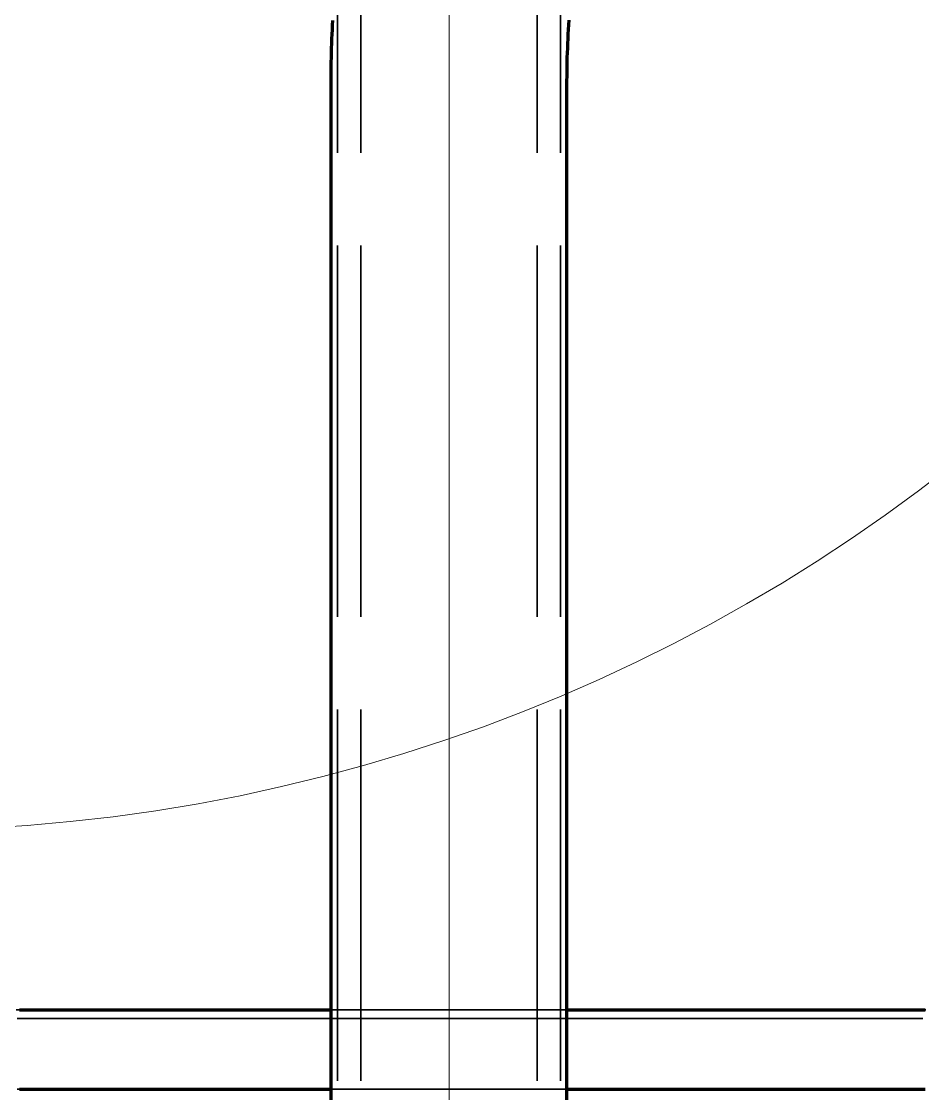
# Model space of a CAD drawing. Header units: millimetres. Extents: x 0 to 2382, y 0 to 420.
# Drawn here: x 290.31 to 300.01, y 315.55 to 327.1 of the extents above; entities that cross this region are included whole.
import ezdxf

# ---------------------------------------------------------------- set-up
doc = ezdxf.new("R2010")
doc.units = ezdxf.units.MM
doc.linetypes.add('IRAM-E-TRAZOS', pattern=[5, 4, -1])
doc.linetypes.add('IRAM-F-TRAZO-PUNTO', pattern=[20, 15, -2, 1, -2])
for name, color, linetype, lineweight in [('01-VISIBLE', 7, 'CONTINUOUS', 70), ('02-OCULTA', 4, 'IRAM-E-TRAZOS', 35), ('03-EJE', 1, 'IRAM-F-TRAZO-PUNTO', 18), ('08-FINA', 5, 'CONTINUOUS', 18)]:
    doc.layers.add(name, color=color, linetype=linetype, lineweight=lineweight)

msp = doc.modelspace()

# ---------------------------------------------------------------- linework, layer by layer
at = {"layer": '01-VISIBLE'}
for p, q in [((293.642, 303), (293.642, 326.462)), ((296.182, 303), (296.182, 326.462))]:
    msp.add_line(p, q, dxfattribs=at)
for points in [[(293.642, 326.462), (293.643, 326.512), (293.643, 326.562), (293.643, 326.612), (293.644, 326.662), (293.645, 326.712), (293.646, 326.762), (293.648, 326.812), (293.65, 326.862), (293.651, 326.912), (293.654, 326.962), (293.656, 327.012), (293.658, 327.062), (293.661, 327.112)], [(296.182, 326.462), (296.183, 326.512), (296.183, 326.563), (296.184, 326.613), (296.185, 326.663), (296.186, 326.713), (296.188, 326.763), (296.19, 326.814), (296.192, 326.864), (296.194, 326.914), (296.197, 326.964), (296.2, 327.014), (296.203, 327.064), (296.207, 327.114)], [(290.287, 316.45), (290.337, 316.45), (290.387, 316.45), (290.437, 316.45), (290.487, 316.45), (290.537, 316.45), (290.587, 316.45), (290.638, 316.45), (290.688, 316.45), (290.738, 316.45), (290.788, 316.45), (290.838, 316.45), (290.888, 316.45), (290.938, 316.45), (290.988, 316.45), (291.038, 316.45), (291.088, 316.45), (291.138, 316.45), (291.188, 316.45), (291.239, 316.45), (291.289, 316.45), (291.339, 316.45), (291.389, 316.45), (291.439, 316.45), (291.489, 316.45), (291.539, 316.45), (291.589, 316.45), (291.639, 316.45), (291.689, 316.45), (291.739, 316.45), (291.789, 316.45), (291.84, 316.45), (291.89, 316.45), (291.94, 316.45), (291.99, 316.45), (292.04, 316.45), (292.09, 316.45), (292.14, 316.45), (292.19, 316.45), (292.24, 316.45), (292.29, 316.45), (292.34, 316.45), (292.39, 316.45), (292.441, 316.45), (292.491, 316.45), (292.541, 316.45), (292.591, 316.45), (292.641, 316.45), (292.691, 316.45), (292.741, 316.45), (292.791, 316.45), (292.841, 316.45), (292.891, 316.45), (292.941, 316.45), (292.991, 316.45), (293.042, 316.45), (293.092, 316.45), (293.142, 316.45), (293.192, 316.45), (293.242, 316.45), (293.292, 316.45), (293.342, 316.45), (293.392, 316.45), (293.442, 316.45), (293.492, 316.45), (293.542, 316.45), (293.592, 316.45), (293.642, 316.45)], [(296.182, 316.45), (296.233, 316.45), (296.283, 316.45), (296.333, 316.45), (296.383, 316.45), (296.433, 316.45), (296.483, 316.45), (296.533, 316.45), (296.583, 316.45), (296.633, 316.45), (296.683, 316.45), (296.733, 316.45), (296.783, 316.45), (296.834, 316.45), (296.884, 316.45), (296.934, 316.45), (296.984, 316.45), (297.034, 316.45), (297.084, 316.45), (297.134, 316.45), (297.184, 316.45), (297.234, 316.45), (297.284, 316.45), (297.334, 316.45), (297.384, 316.45), (297.435, 316.45), (297.485, 316.45), (297.535, 316.45), (297.585, 316.45), (297.635, 316.45), (297.685, 316.45), (297.735, 316.45), (297.785, 316.45), (297.835, 316.45), (297.885, 316.45), (297.935, 316.45), (297.985, 316.45), (298.036, 316.45), (298.086, 316.45), (298.136, 316.45), (298.186, 316.45), (298.236, 316.45), (298.286, 316.45), (298.336, 316.45), (298.386, 316.45), (298.436, 316.45), (298.486, 316.45), (298.536, 316.45), (298.586, 316.45), (298.637, 316.45), (298.687, 316.45), (298.737, 316.45), (298.787, 316.45), (298.837, 316.45), (298.887, 316.45), (298.937, 316.45), (298.987, 316.45), (299.037, 316.45), (299.087, 316.45), (299.137, 316.45), (299.187, 316.45), (299.238, 316.45), (299.288, 316.45), (299.338, 316.45), (299.388, 316.45), (299.438, 316.45), (299.488, 316.45), (299.538, 316.45), (299.588, 316.45), (299.638, 316.45), (299.688, 316.45), (299.738, 316.45), (299.788, 316.45), (299.839, 316.45), (299.889, 316.45), (299.939, 316.45), (299.989, 316.45), (300.039, 316.45)], [(290.285, 315.595), (290.335, 315.595), (290.385, 315.595), (290.435, 315.595), (290.485, 315.595), (290.535, 315.595), (290.585, 315.595), (290.635, 315.595), (290.686, 315.595), (290.736, 315.595), (290.786, 315.595), (290.836, 315.595), (290.886, 315.595), (290.936, 315.595), (290.986, 315.595), (291.036, 315.595), (291.086, 315.595), (291.137, 315.595), (291.187, 315.595), (291.237, 315.595), (291.287, 315.595), (291.337, 315.595), (291.387, 315.595), (291.437, 315.595), (291.487, 315.595), (291.538, 315.595), (291.588, 315.595), (291.638, 315.595), (291.688, 315.595), (291.738, 315.595), (291.788, 315.595), (291.838, 315.595), (291.888, 315.595), (291.938, 315.595), (291.989, 315.595), (292.039, 315.595), (292.089, 315.595), (292.139, 315.595), (292.189, 315.595), (292.239, 315.595), (292.289, 315.595), (292.339, 315.595), (292.39, 315.595), (292.44, 315.595), (292.49, 315.595), (292.54, 315.595), (292.59, 315.595), (292.64, 315.595), (292.69, 315.595), (292.74, 315.595), (292.79, 315.595), (292.841, 315.595), (292.891, 315.595), (292.941, 315.595), (292.991, 315.595), (293.041, 315.595), (293.091, 315.595), (293.141, 315.595), (293.191, 315.595), (293.242, 315.595), (293.292, 315.595), (293.342, 315.595), (293.392, 315.595), (293.442, 315.595), (293.492, 315.595), (293.542, 315.595), (293.592, 315.595), (293.642, 315.595)], [(296.182, 315.595), (296.233, 315.595), (296.283, 315.595), (296.333, 315.595), (296.383, 315.595), (296.433, 315.595), (296.483, 315.595), (296.533, 315.595), (296.583, 315.595), (296.634, 315.595), (296.684, 315.595), (296.734, 315.595), (296.784, 315.595), (296.834, 315.595), (296.884, 315.595), (296.934, 315.595), (296.984, 315.595), (297.035, 315.595), (297.085, 315.595), (297.135, 315.595), (297.185, 315.595), (297.235, 315.595), (297.285, 315.595), (297.335, 315.595), (297.385, 315.595), (297.435, 315.595), (297.486, 315.595), (297.536, 315.595), (297.586, 315.595), (297.636, 315.595), (297.686, 315.595), (297.736, 315.595), (297.786, 315.595), (297.836, 315.595), (297.887, 315.595), (297.937, 315.595), (297.987, 315.595), (298.037, 315.595), (298.087, 315.595), (298.137, 315.595), (298.187, 315.595), (298.237, 315.595), (298.287, 315.595), (298.338, 315.595), (298.388, 315.595), (298.438, 315.595), (298.488, 315.595), (298.538, 315.595), (298.588, 315.595), (298.638, 315.595), (298.688, 315.595), (298.739, 315.595), (298.789, 315.595), (298.839, 315.595), (298.889, 315.595), (298.939, 315.595), (298.989, 315.595), (299.039, 315.595), (299.089, 315.595), (299.139, 315.595), (299.19, 315.595), (299.24, 315.595), (299.29, 315.595), (299.34, 315.595), (299.39, 315.595), (299.44, 315.595), (299.49, 315.595), (299.54, 315.595), (299.591, 315.595), (299.641, 315.595), (299.691, 315.595), (299.741, 315.595), (299.791, 315.595), (299.841, 315.595), (299.891, 315.595), (299.941, 315.595), (299.991, 315.595), (300.042, 315.595)]]:
    msp.add_lwpolyline(points, dxfattribs=at)
at = {"layer": '02-OCULTA'}
for p, q in [((293.712, 215.685), (293.712, 330.118)), ((293.962, 215.685), (293.962, 330.118)), ((295.862, 215.685), (295.862, 330.118)), ((296.112, 215.685), (296.112, 330.118)), ((293.642, 326.462), (293.642, 303)), ((296.182, 326.462), (296.182, 303))]:
    msp.add_line(p, q, dxfattribs=at)
for points in [[(293.661, 327.112), (293.658, 327.062), (293.656, 327.012), (293.654, 326.962), (293.651, 326.912), (293.65, 326.862), (293.648, 326.812), (293.646, 326.762), (293.645, 326.712), (293.644, 326.662), (293.643, 326.612), (293.643, 326.562), (293.643, 326.512), (293.642, 326.462)], [(296.207, 327.114), (296.203, 327.064), (296.2, 327.014), (296.197, 326.964), (296.194, 326.914), (296.192, 326.864), (296.19, 326.814), (296.188, 326.763), (296.186, 326.713), (296.185, 326.663), (296.184, 326.613), (296.183, 326.563), (296.183, 326.512), (296.182, 326.462)], [(290.251, 316.45), (290.346, 316.45), (290.442, 316.45), (290.537, 316.45), (290.632, 316.45), (290.727, 316.45), (290.822, 316.45), (290.917, 316.45), (291.012, 316.45), (291.107, 316.45), (291.203, 316.45), (291.298, 316.45), (291.393, 316.45), (291.488, 316.45), (291.583, 316.45), (291.678, 316.45), (291.773, 316.45), (291.868, 316.45), (291.964, 316.45), (292.059, 316.45), (292.154, 316.45), (292.249, 316.45), (292.344, 316.45), (292.439, 316.45), (292.534, 316.45), (292.629, 316.45), (292.725, 316.45), (292.82, 316.45), (292.915, 316.45), (293.01, 316.45), (293.105, 316.45), (293.2, 316.45), (293.295, 316.45), (293.39, 316.45), (293.486, 316.45), (293.581, 316.45), (293.676, 316.45), (293.771, 316.45), (293.866, 316.45), (293.961, 316.45), (294.056, 316.45), (294.151, 316.45), (294.247, 316.45), (294.342, 316.45), (294.437, 316.45), (294.532, 316.45), (294.627, 316.45), (294.722, 316.45), (294.817, 316.45), (294.912, 316.45), (295.008, 316.45), (295.103, 316.45), (295.198, 316.45), (295.293, 316.45), (295.388, 316.45), (295.483, 316.45), (295.578, 316.45), (295.673, 316.45), (295.769, 316.45), (295.864, 316.45), (295.959, 316.45), (296.054, 316.45), (296.149, 316.45), (296.244, 316.45), (296.339, 316.45), (296.434, 316.45), (296.53, 316.45), (296.625, 316.45), (296.72, 316.45), (296.815, 316.45), (296.91, 316.45), (297.005, 316.45), (297.1, 316.45), (297.195, 316.45), (297.291, 316.45), (297.386, 316.45), (297.481, 316.45), (297.576, 316.45), (297.671, 316.45), (297.766, 316.45), (297.861, 316.45), (297.956, 316.45), (298.052, 316.45), (298.147, 316.45), (298.242, 316.45), (298.337, 316.45), (298.432, 316.45), (298.527, 316.45), (298.622, 316.45), (298.717, 316.45), (298.813, 316.45), (298.908, 316.45), (299.003, 316.45), (299.098, 316.45), (299.193, 316.45), (299.288, 316.45), (299.383, 316.45), (299.478, 316.45), (299.574, 316.45), (299.669, 316.45), (299.764, 316.45), (299.859, 316.45), (299.954, 316.45), (300.049, 316.45)], [(294.912, 316.45), (294.862, 316.45), (294.812, 316.45), (294.762, 316.45), (294.712, 316.45), (294.662, 316.45), (294.612, 316.45), (294.562, 316.45), (294.512, 316.45), (294.462, 316.45), (294.412, 316.45), (294.362, 316.45), (294.312, 316.45), (294.262, 316.45), (294.212, 316.45), (294.162, 316.45), (294.112, 316.45), (294.062, 316.45), (294.012, 316.45), (293.962, 316.45), (293.912, 316.45), (293.862, 316.45), (293.812, 316.45), (293.762, 316.45), (293.712, 316.45), (293.662, 316.45), (293.612, 316.45), (293.562, 316.45), (293.512, 316.45), (293.462, 316.45), (293.412, 316.45), (293.362, 316.45), (293.312, 316.45), (293.262, 316.45), (293.212, 316.45), (293.162, 316.45), (293.112, 316.45), (293.062, 316.45), (293.012, 316.45), (292.962, 316.45), (292.912, 316.45), (292.862, 316.45), (292.812, 316.45), (292.762, 316.45), (292.712, 316.45), (292.662, 316.45), (292.612, 316.45), (292.562, 316.45), (292.512, 316.45), (292.462, 316.45), (292.412, 316.45), (292.362, 316.45), (292.312, 316.45), (292.262, 316.45), (292.212, 316.45), (292.162, 316.45), (292.112, 316.45), (292.062, 316.45), (292.012, 316.45), (291.962, 316.45), (291.912, 316.45), (291.862, 316.45), (291.812, 316.45), (291.762, 316.45), (291.712, 316.45), (291.662, 316.45), (291.612, 316.45), (291.562, 316.45), (291.512, 316.45), (291.462, 316.45), (291.412, 316.45), (291.362, 316.45), (291.312, 316.45), (291.262, 316.45), (291.212, 316.45), (291.162, 316.45), (291.112, 316.45), (291.062, 316.45), (291.012, 316.45), (290.962, 316.45), (290.912, 316.45), (290.862, 316.45), (290.812, 316.45), (290.762, 316.45), (290.712, 316.45), (290.662, 316.45), (290.612, 316.45), (290.562, 316.45), (290.512, 316.45), (290.462, 316.45), (290.412, 316.45), (290.362, 316.45), (290.312, 316.45), (290.262, 316.45)], [(294.912, 316.45), (294.862, 316.45), (294.812, 316.45), (294.762, 316.45), (294.712, 316.45), (294.662, 316.45), (294.612, 316.45), (294.562, 316.45), (294.512, 316.45), (294.462, 316.45), (294.412, 316.45), (294.362, 316.45), (294.312, 316.45), (294.262, 316.45), (294.212, 316.45), (294.162, 316.45), (294.111, 316.45), (294.061, 316.45), (294.011, 316.45), (293.961, 316.45), (293.911, 316.45), (293.861, 316.45), (293.811, 316.45), (293.761, 316.45), (293.711, 316.45), (293.661, 316.45), (293.611, 316.45), (293.561, 316.45), (293.511, 316.45), (293.461, 316.45), (293.411, 316.45), (293.36, 316.45), (293.31, 316.45), (293.26, 316.45), (293.21, 316.45), (293.16, 316.45), (293.11, 316.45), (293.06, 316.45), (293.01, 316.45), (292.96, 316.45), (292.91, 316.45), (292.86, 316.45), (292.81, 316.45), (292.76, 316.45), (292.71, 316.45), (292.66, 316.45), (292.609, 316.45), (292.559, 316.45), (292.509, 316.45), (292.459, 316.45), (292.409, 316.45), (292.359, 316.45), (292.309, 316.45), (292.259, 316.45), (292.209, 316.45), (292.159, 316.45), (292.109, 316.45), (292.059, 316.45), (292.009, 316.45), (291.959, 316.45), (291.909, 316.45), (291.858, 316.45), (291.808, 316.45), (291.758, 316.45), (291.708, 316.45), (291.658, 316.45), (291.608, 316.45), (291.558, 316.45), (291.508, 316.45), (291.458, 316.45), (291.408, 316.45), (291.358, 316.45), (291.308, 316.45), (291.258, 316.45), (291.208, 316.45), (291.158, 316.45), (291.107, 316.45), (291.057, 316.45), (291.007, 316.45), (290.957, 316.45), (290.907, 316.45), (290.857, 316.45), (290.807, 316.45), (290.757, 316.45), (290.707, 316.45), (290.657, 316.45), (290.607, 316.45), (290.557, 316.45), (290.507, 316.45), (290.457, 316.45), (290.407, 316.45), (290.357, 316.45), (290.306, 316.45)], [(293.642, 316.45), (293.693, 316.45), (293.744, 316.45), (293.795, 316.45), (293.846, 316.45), (293.896, 316.45), (293.947, 316.45), (293.998, 316.45), (294.049, 316.45), (294.1, 316.45), (294.15, 316.45), (294.201, 316.45), (294.252, 316.45), (294.303, 316.45), (294.354, 316.45), (294.404, 316.45), (294.455, 316.45), (294.506, 316.45), (294.557, 316.45), (294.608, 316.45), (294.658, 316.45), (294.709, 316.45), (294.76, 316.45), (294.811, 316.45), (294.862, 316.45), (294.912, 316.45), (294.963, 316.45), (295.014, 316.45), (295.065, 316.45), (295.116, 316.45), (295.166, 316.45), (295.217, 316.45), (295.268, 316.45), (295.319, 316.45), (295.37, 316.45), (295.42, 316.45), (295.471, 316.45), (295.522, 316.45), (295.573, 316.45), (295.624, 316.45), (295.674, 316.45), (295.725, 316.45), (295.776, 316.45), (295.827, 316.45), (295.878, 316.45), (295.928, 316.45), (295.979, 316.45), (296.03, 316.45), (296.081, 316.45), (296.132, 316.45), (296.182, 316.45)], [(300.012, 316.45), (299.962, 316.45), (299.912, 316.45), (299.862, 316.45), (299.812, 316.45), (299.762, 316.45), (299.712, 316.45), (299.662, 316.45), (299.612, 316.45), (299.562, 316.45), (299.512, 316.45), (299.462, 316.45), (299.412, 316.45), (299.362, 316.45), (299.312, 316.45), (299.262, 316.45), (299.212, 316.45), (299.162, 316.45), (299.112, 316.45), (299.062, 316.45), (299.012, 316.45), (298.962, 316.45), (298.912, 316.45), (298.862, 316.45), (298.812, 316.45), (298.762, 316.45), (298.712, 316.45), (298.662, 316.45), (298.612, 316.45), (298.562, 316.45), (298.512, 316.45), (298.462, 316.45), (298.412, 316.45), (298.362, 316.45), (298.312, 316.45), (298.262, 316.45), (298.212, 316.45), (298.162, 316.45), (298.112, 316.45), (298.062, 316.45), (298.012, 316.45), (297.962, 316.45), (297.912, 316.45), (297.862, 316.45), (297.812, 316.45), (297.762, 316.45), (297.712, 316.45), (297.662, 316.45), (297.612, 316.45), (297.562, 316.45), (297.512, 316.45), (297.462, 316.45), (297.412, 316.45), (297.362, 316.45), (297.312, 316.45), (297.262, 316.45), (297.212, 316.45), (297.162, 316.45), (297.112, 316.45), (297.062, 316.45), (297.012, 316.45), (296.962, 316.45), (296.912, 316.45), (296.862, 316.45), (296.812, 316.45), (296.762, 316.45), (296.712, 316.45), (296.662, 316.45), (296.612, 316.45), (296.562, 316.45), (296.512, 316.45), (296.462, 316.45), (296.412, 316.45), (296.362, 316.45), (296.312, 316.45), (296.262, 316.45), (296.212, 316.45), (296.162, 316.45), (296.112, 316.45), (296.062, 316.45), (296.012, 316.45), (295.962, 316.45), (295.912, 316.45), (295.862, 316.45), (295.812, 316.45), (295.762, 316.45), (295.712, 316.45), (295.662, 316.45), (295.612, 316.45), (295.562, 316.45), (295.512, 316.45), (295.462, 316.45), (295.412, 316.45), (295.362, 316.45), (295.312, 316.45), (295.262, 316.45), (295.212, 316.45), (295.162, 316.45), (295.112, 316.45), (295.062, 316.45), (295.012, 316.45), (294.962, 316.45), (294.912, 316.45)], [(300.019, 316.45), (299.969, 316.45), (299.919, 316.45), (299.869, 316.45), (299.819, 316.45), (299.769, 316.45), (299.719, 316.45), (299.669, 316.45), (299.619, 316.45), (299.569, 316.45), (299.519, 316.45), (299.468, 316.45), (299.418, 316.45), (299.368, 316.45), (299.318, 316.45), (299.268, 316.45), (299.218, 316.45), (299.168, 316.45), (299.118, 316.45), (299.068, 316.45), (299.018, 316.45), (298.968, 316.45), (298.918, 316.45), (298.868, 316.45), (298.818, 316.45), (298.768, 316.45), (298.717, 316.45), (298.667, 316.45), (298.617, 316.45), (298.567, 316.45), (298.517, 316.45), (298.467, 316.45), (298.417, 316.45), (298.367, 316.45), (298.317, 316.45), (298.267, 316.45), (298.217, 316.45), (298.167, 316.45), (298.117, 316.45), (298.067, 316.45), (298.017, 316.45), (297.967, 316.45), (297.916, 316.45), (297.866, 316.45), (297.816, 316.45), (297.766, 316.45), (297.716, 316.45), (297.666, 316.45), (297.616, 316.45), (297.566, 316.45), (297.516, 316.45), (297.466, 316.45), (297.416, 316.45), (297.366, 316.45), (297.316, 316.45), (297.266, 316.45), (297.216, 316.45), (297.165, 316.45), (297.115, 316.45), (297.065, 316.45), (297.015, 316.45), (296.965, 316.45), (296.915, 316.45), (296.865, 316.45), (296.815, 316.45), (296.765, 316.45), (296.715, 316.45), (296.665, 316.45), (296.615, 316.45), (296.565, 316.45), (296.515, 316.45), (296.465, 316.45), (296.414, 316.45), (296.364, 316.45), (296.314, 316.45), (296.264, 316.45), (296.214, 316.45), (296.164, 316.45), (296.114, 316.45), (296.064, 316.45), (296.014, 316.45), (295.964, 316.45), (295.914, 316.45), (295.864, 316.45), (295.814, 316.45), (295.764, 316.45), (295.714, 316.45), (295.663, 316.45), (295.613, 316.45), (295.563, 316.45), (295.513, 316.45), (295.463, 316.45), (295.413, 316.45), (295.363, 316.45), (295.313, 316.45), (295.263, 316.45), (295.213, 316.45), (295.163, 316.45), (295.113, 316.45), (295.063, 316.45), (295.013, 316.45), (294.963, 316.45), (294.912, 316.45)], [(294.912, 316.355), (294.862, 316.355), (294.812, 316.355), (294.762, 316.355), (294.712, 316.355), (294.662, 316.355), (294.612, 316.355), (294.562, 316.355), (294.512, 316.355), (294.462, 316.355), (294.412, 316.355), (294.362, 316.355), (294.312, 316.355), (294.262, 316.355), (294.212, 316.355), (294.162, 316.355), (294.112, 316.355), (294.062, 316.355), (294.012, 316.355), (293.962, 316.355), (293.912, 316.355), (293.862, 316.355), (293.812, 316.355), (293.762, 316.355), (293.712, 316.355), (293.662, 316.355), (293.612, 316.355), (293.562, 316.355), (293.512, 316.355), (293.462, 316.355), (293.412, 316.355), (293.361, 316.355), (293.311, 316.355), (293.261, 316.355), (293.211, 316.355), (293.161, 316.355), (293.111, 316.355), (293.061, 316.355), (293.011, 316.355), (292.961, 316.355), (292.911, 316.355), (292.861, 316.355), (292.811, 316.355), (292.761, 316.355), (292.711, 316.355), (292.661, 316.355), (292.611, 316.355), (292.561, 316.355), (292.511, 316.355), (292.461, 316.355), (292.411, 316.355), (292.361, 316.355), (292.311, 316.355), (292.261, 316.355), (292.211, 316.355), (292.161, 316.355), (292.111, 316.355), (292.061, 316.355), (292.011, 316.355), (291.961, 316.355), (291.911, 316.355), (291.861, 316.355), (291.81, 316.355), (291.76, 316.355), (291.71, 316.355), (291.66, 316.355), (291.61, 316.355), (291.56, 316.355), (291.51, 316.355), (291.46, 316.355), (291.41, 316.355), (291.36, 316.355), (291.31, 316.355), (291.26, 316.355), (291.21, 316.355), (291.16, 316.355), (291.11, 316.355), (291.06, 316.355), (291.01, 316.355), (290.96, 316.355), (290.91, 316.355), (290.86, 316.355), (290.81, 316.355), (290.76, 316.355), (290.71, 316.355), (290.66, 316.355), (290.61, 316.355), (290.56, 316.355), (290.51, 316.355), (290.46, 316.355), (290.41, 316.355), (290.36, 316.355), (290.31, 316.355), (290.259, 316.355)], [(300.017, 316.355), (299.921, 316.355), (299.824, 316.355), (299.728, 316.355), (299.632, 316.355), (299.536, 316.355), (299.439, 316.355), (299.343, 316.355), (299.247, 316.355), (299.15, 316.355), (299.054, 316.355), (298.958, 316.355), (298.861, 316.355), (298.765, 316.355), (298.669, 316.355), (298.572, 316.355), (298.476, 316.355), (298.38, 316.355), (298.283, 316.355), (298.187, 316.355), (298.091, 316.355), (297.995, 316.355), (297.898, 316.355), (297.802, 316.355), (297.706, 316.355), (297.609, 316.355), (297.513, 316.355), (297.417, 316.355), (297.32, 316.355), (297.224, 316.355), (297.128, 316.355), (297.031, 316.355), (296.935, 316.355), (296.839, 316.355), (296.742, 316.355), (296.646, 316.355), (296.55, 316.355), (296.454, 316.355), (296.357, 316.355), (296.261, 316.355), (296.165, 316.355), (296.068, 316.355), (295.972, 316.355), (295.876, 316.355), (295.779, 316.355), (295.683, 316.355), (295.587, 316.355), (295.49, 316.355), (295.394, 316.355), (295.298, 316.355), (295.201, 316.355), (295.105, 316.355), (295.009, 316.355), (294.912, 316.355), (294.816, 316.355), (294.72, 316.355), (294.624, 316.355), (294.527, 316.355), (294.431, 316.355), (294.335, 316.355), (294.238, 316.355), (294.142, 316.355), (294.046, 316.355), (293.949, 316.355), (293.853, 316.355), (293.757, 316.355), (293.66, 316.355), (293.564, 316.355), (293.468, 316.355), (293.372, 316.355), (293.275, 316.355), (293.179, 316.355), (293.083, 316.355), (292.986, 316.355), (292.89, 316.355), (292.794, 316.355), (292.697, 316.355), (292.601, 316.355), (292.505, 316.355), (292.408, 316.355), (292.312, 316.355), (292.216, 316.355), (292.119, 316.355), (292.023, 316.355), (291.927, 316.355), (291.831, 316.355), (291.734, 316.355), (291.638, 316.355), (291.542, 316.355), (291.445, 316.355), (291.349, 316.355), (291.253, 316.355), (291.156, 316.355), (291.06, 316.355), (290.964, 316.355), (290.867, 316.355), (290.771, 316.355), (290.675, 316.355), (290.578, 316.355), (290.482, 316.355), (290.386, 316.355), (290.29, 316.355)], [(294.912, 316.355), (294.963, 316.355), (295.013, 316.355), (295.063, 316.355), (295.113, 316.355), (295.163, 316.355), (295.213, 316.355), (295.263, 316.355), (295.313, 316.355), (295.363, 316.355), (295.413, 316.355), (295.463, 316.355), (295.513, 316.355), (295.563, 316.355), (295.613, 316.355), (295.663, 316.355), (295.713, 316.355), (295.763, 316.355), (295.813, 316.355), (295.863, 316.355), (295.913, 316.355), (295.963, 316.355), (296.013, 316.355), (296.063, 316.355), (296.113, 316.355), (296.163, 316.355), (296.213, 316.355), (296.263, 316.355), (296.313, 316.355), (296.363, 316.355), (296.413, 316.355), (296.464, 316.355), (296.514, 316.355), (296.564, 316.355), (296.614, 316.355), (296.664, 316.355), (296.714, 316.355), (296.764, 316.355), (296.814, 316.355), (296.864, 316.355), (296.914, 316.355), (296.964, 316.355), (297.014, 316.355), (297.064, 316.355), (297.114, 316.355), (297.164, 316.355), (297.214, 316.355), (297.264, 316.355), (297.314, 316.355), (297.364, 316.355), (297.414, 316.355), (297.464, 316.355), (297.514, 316.355), (297.564, 316.355), (297.614, 316.355), (297.664, 316.355), (297.714, 316.355), (297.764, 316.355), (297.814, 316.355), (297.864, 316.355), (297.914, 316.355), (297.964, 316.355), (298.015, 316.355), (298.065, 316.355), (298.115, 316.355), (298.165, 316.355), (298.215, 316.355), (298.265, 316.355), (298.315, 316.355), (298.365, 316.355), (298.415, 316.355), (298.465, 316.355), (298.515, 316.355), (298.565, 316.355), (298.615, 316.355), (298.665, 316.355), (298.715, 316.355), (298.765, 316.355), (298.815, 316.355), (298.865, 316.355), (298.915, 316.355), (298.965, 316.355), (299.015, 316.355), (299.065, 316.355), (299.115, 316.355), (299.165, 316.355), (299.215, 316.355), (299.265, 316.355), (299.315, 316.355), (299.365, 316.355), (299.415, 316.355), (299.465, 316.355), (299.515, 316.355), (299.566, 316.355), (299.616, 316.355), (299.666, 316.355), (299.716, 316.355), (299.766, 316.355), (299.816, 316.355), (299.866, 316.355), (299.916, 316.355), (299.966, 316.355), (300.016, 316.355)], [(290.259, 315.595), (290.31, 315.595), (290.36, 315.595), (290.41, 315.595), (290.46, 315.595), (290.51, 315.595), (290.56, 315.595), (290.61, 315.595), (290.66, 315.595), (290.71, 315.595), (290.76, 315.595), (290.81, 315.595), (290.86, 315.595), (290.91, 315.595), (290.96, 315.595), (291.01, 315.595), (291.06, 315.595), (291.11, 315.595), (291.16, 315.595), (291.21, 315.595), (291.26, 315.595), (291.31, 315.595), (291.36, 315.595), (291.41, 315.595), (291.46, 315.595), (291.51, 315.595), (291.56, 315.595), (291.61, 315.595), (291.66, 315.595), (291.71, 315.595), (291.76, 315.595), (291.81, 315.595), (291.861, 315.595), (291.911, 315.595), (291.961, 315.595), (292.011, 315.595), (292.061, 315.595), (292.111, 315.595), (292.161, 315.595), (292.211, 315.595), (292.261, 315.595), (292.311, 315.595), (292.361, 315.595), (292.411, 315.595), (292.461, 315.595), (292.511, 315.595), (292.561, 315.595), (292.611, 315.595), (292.661, 315.595), (292.711, 315.595), (292.761, 315.595), (292.811, 315.595), (292.861, 315.595), (292.911, 315.595), (292.961, 315.595), (293.011, 315.595), (293.061, 315.595), (293.111, 315.595), (293.161, 315.595), (293.211, 315.595), (293.261, 315.595), (293.311, 315.595), (293.361, 315.595), (293.412, 315.595), (293.462, 315.595), (293.512, 315.595), (293.562, 315.595), (293.612, 315.595), (293.662, 315.595), (293.712, 315.595), (293.762, 315.595), (293.812, 315.595), (293.862, 315.595), (293.912, 315.595), (293.962, 315.595), (294.012, 315.595), (294.062, 315.595), (294.112, 315.595), (294.162, 315.595), (294.212, 315.595), (294.262, 315.595), (294.312, 315.595), (294.362, 315.595), (294.412, 315.595), (294.462, 315.595), (294.512, 315.595), (294.562, 315.595), (294.612, 315.595), (294.662, 315.595), (294.712, 315.595), (294.762, 315.595), (294.812, 315.595), (294.862, 315.595), (294.912, 315.595)], [(293.642, 315.595), (293.693, 315.595), (293.744, 315.595), (293.795, 315.595), (293.846, 315.595), (293.896, 315.595), (293.947, 315.595), (293.998, 315.595), (294.049, 315.595), (294.1, 315.595), (294.15, 315.595), (294.201, 315.595), (294.252, 315.595), (294.303, 315.595), (294.354, 315.595), (294.404, 315.595), (294.455, 315.595), (294.506, 315.595), (294.557, 315.595), (294.608, 315.595), (294.658, 315.595), (294.709, 315.595), (294.76, 315.595), (294.811, 315.595), (294.862, 315.595), (294.912, 315.595), (294.963, 315.595), (295.014, 315.595), (295.065, 315.595), (295.116, 315.595), (295.166, 315.595), (295.217, 315.595), (295.268, 315.595), (295.319, 315.595), (295.37, 315.595), (295.42, 315.595), (295.471, 315.595), (295.522, 315.595), (295.573, 315.595), (295.624, 315.595), (295.674, 315.595), (295.725, 315.595), (295.776, 315.595), (295.827, 315.595), (295.878, 315.595), (295.928, 315.595), (295.979, 315.595), (296.03, 315.595), (296.081, 315.595), (296.132, 315.595), (296.182, 315.595)], [(294.912, 315.595), (294.963, 315.595), (295.013, 315.595), (295.063, 315.595), (295.113, 315.595), (295.163, 315.595), (295.213, 315.595), (295.263, 315.595), (295.313, 315.595), (295.363, 315.595), (295.413, 315.595), (295.463, 315.595), (295.513, 315.595), (295.563, 315.595), (295.613, 315.595), (295.663, 315.595), (295.713, 315.595), (295.764, 315.595), (295.814, 315.595), (295.864, 315.595), (295.914, 315.595), (295.964, 315.595), (296.014, 315.595), (296.064, 315.595), (296.114, 315.595), (296.164, 315.595), (296.214, 315.595), (296.264, 315.595), (296.314, 315.595), (296.364, 315.595), (296.414, 315.595), (296.464, 315.595), (296.514, 315.595), (296.564, 315.595), (296.615, 315.595), (296.665, 315.595), (296.715, 315.595), (296.765, 315.595), (296.815, 315.595), (296.865, 315.595), (296.915, 315.595), (296.965, 315.595), (297.015, 315.595), (297.065, 315.595), (297.115, 315.595), (297.165, 315.595), (297.215, 315.595), (297.265, 315.595), (297.315, 315.595), (297.365, 315.595), (297.415, 315.595), (297.466, 315.595), (297.516, 315.595), (297.566, 315.595), (297.616, 315.595), (297.666, 315.595), (297.716, 315.595), (297.766, 315.595), (297.816, 315.595), (297.866, 315.595), (297.916, 315.595), (297.966, 315.595), (298.016, 315.595), (298.066, 315.595), (298.116, 315.595), (298.166, 315.595), (298.216, 315.595), (298.266, 315.595), (298.317, 315.595), (298.367, 315.595), (298.417, 315.595), (298.467, 315.595), (298.517, 315.595), (298.567, 315.595), (298.617, 315.595), (298.667, 315.595), (298.717, 315.595), (298.767, 315.595), (298.817, 315.595), (298.867, 315.595), (298.917, 315.595), (298.967, 315.595), (299.017, 315.595), (299.067, 315.595), (299.117, 315.595), (299.168, 315.595), (299.218, 315.595), (299.268, 315.595), (299.318, 315.595), (299.368, 315.595), (299.418, 315.595), (299.468, 315.595), (299.518, 315.595), (299.568, 315.595), (299.618, 315.595), (299.668, 315.595), (299.718, 315.595), (299.768, 315.595), (299.818, 315.595), (299.868, 315.595), (299.918, 315.595), (299.968, 315.595), (300.019, 315.595)]]:
    msp.add_lwpolyline(points, dxfattribs=at)
at = {"layer": '03-EJE'}
msp.add_line((294.912, 212.41), (294.912, 342.362), dxfattribs=at)
at = {"layer": '08-FINA'}
msp.add_circle((288.95, 336.8), 18.417, dxfattribs=at)

doc.saveas('drawing.dxf')
